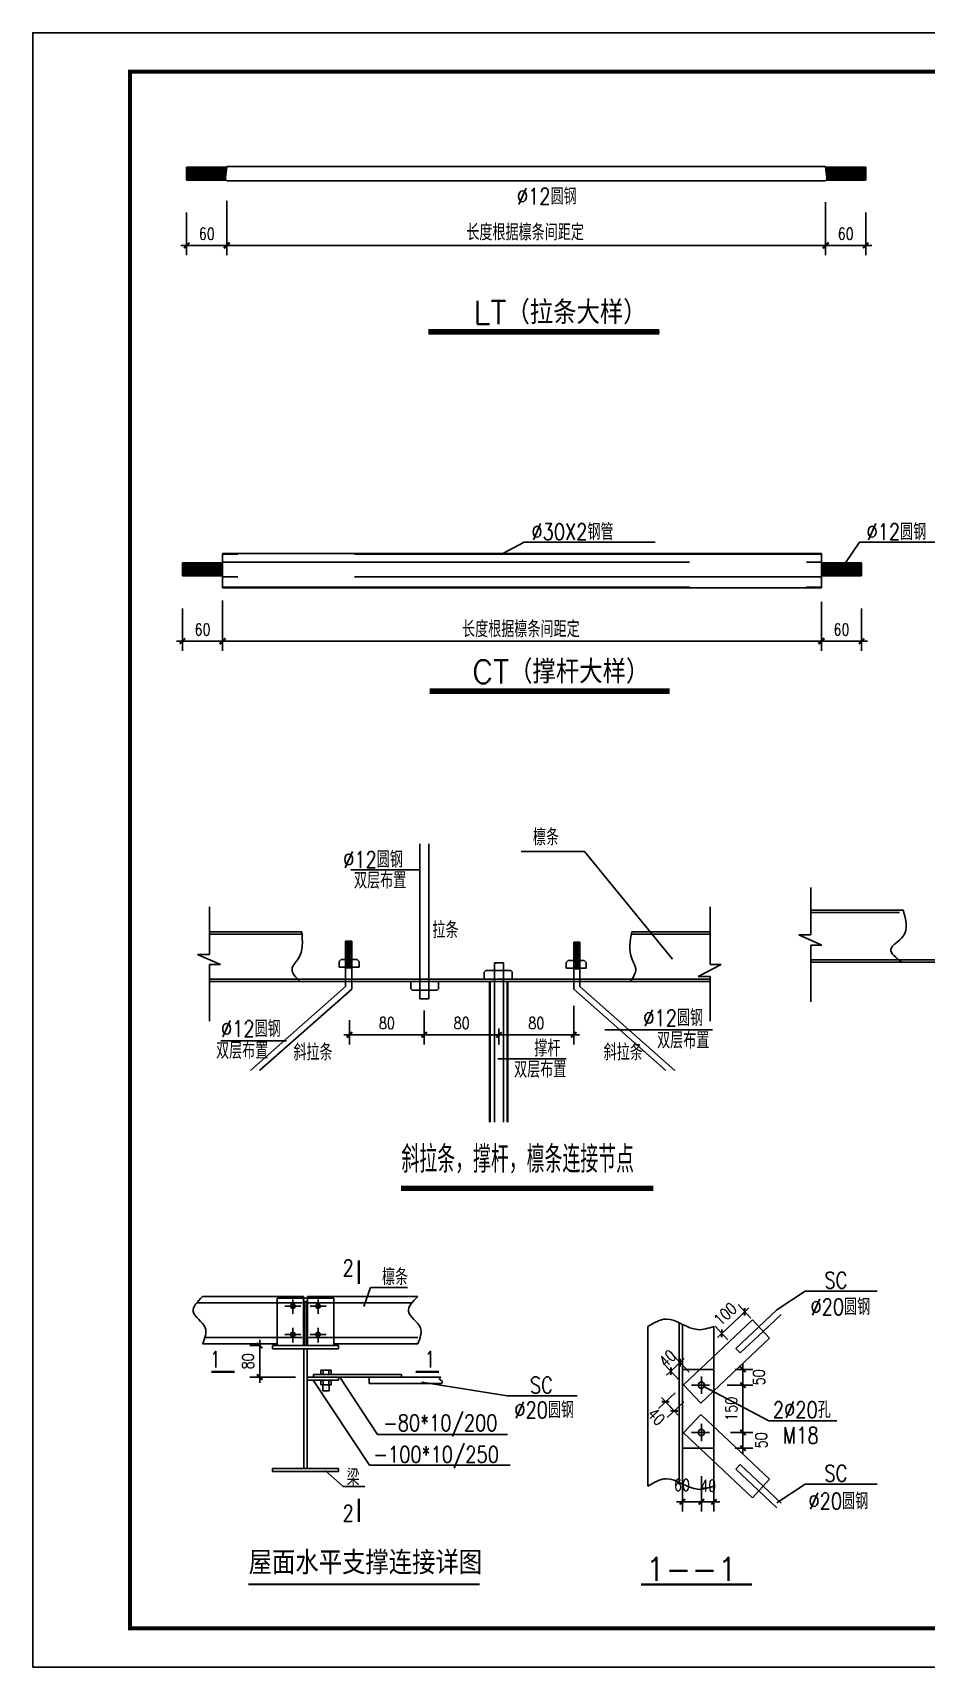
# Model space of a CAD drawing. Extents: x 31695611 to 39053694, y -59225 to 904195.
# Drawn here: x 38979394 to 39002359, y 774443 to 816443 of the extents above; entities that cross this region are included whole.
import ezdxf

# ---------------------------------------------------------------- set-up
doc = ezdxf.new("R2010")
doc.units = 0
doc.header["$LTSCALE"] = 1000
doc.header["$MEASUREMENT"] = 0
doc.linetypes.add('ACAD_ISO02W100', pattern=[15, 12, -3])
doc.linetypes.add('CENTER', pattern=[2, 1.25, -0.25, 0.25, -0.25])
doc.layers.get('0').update_dxf_attribs({"linetype": 'CONTINUOUS'})
doc.layers.get('DEFPOINTS').update_dxf_attribs({"linetype": 'CONTINUOUS'})
for name, color, linetype in [('DIANH', 6, 'CENTER'), ('GREEN', 3, 'CONTINUOUS'), ('PUB_DIM', 3, 'CONTINUOUS'), ('PUB_TITLE', 4, 'CONTINUOUS'), ('RED', 1, 'CONTINUOUS'), ('TEXT', 7, 'CONTINUOUS'), ('XUX', 3, 'ACAD_ISO02W100'), ('YELLOW', 2, 'CONTINUOUS'), ('标注', 4, 'CONTINUOUS'), ('门窗', 4, 'CONTINUOUS')]:
    doc.layers.add(name, color=color, linetype=linetype)
doc.styles.add('DIM_FONT', font='SIMPLEX.shx', dxfattribs={"width": 0.8})
doc.styles.add('TSSD_NORM', font='txt.shx', dxfattribs={"width": 0.7, "bigfont": 'tssdchn.shx'})
doc.styles.add('中西', font='romans.shx', dxfattribs={"width": 0.8, "height": 350, "bigfont": 'hztxt.shx'})
doc.dimstyles.new('DIMN', dxfattribs={"dimtxt": 300, "dimasz": 1, "dimexe": 250, "dimexo": 300, "dimgap": 150, "dimtad": 1, "dimdec": 0, "dimzin": 0, "dimtxsty": 'DIM_FONT', "dimblk": '_DIMX', "dimcen": 0.09, "dimclrt": 7, "dimazin": 3, "dimtfac": 1, "dimtdec": 0, "dimtix": 1, "dimtmove": 0, "dimatfit": 3, "dimtolj": 1, "dimtzin": 0})

# ---------------------------------------------------------------- blocks, each defined once
blk = doc.blocks.new('_DIMX')
blk.add_line((-150, 0), (150, 0))
at = {"const_width": 50}
blk.add_lwpolyline([(-70, -70), (70, 70)], dxfattribs=at)
blk = doc.blocks.new('*D43')
at = {"layer": 'DEFPOINTS', "color": 0}
for p in [(38985554, 782711), (38985228, 781901), (38986445, 781901)]:
    blk.add_point(p, dxfattribs=at)
at = {"layer": 'PUB_DIM', "color": 0}
for p, q in [((38985254, 782711), (38984978, 782711)), ((38985228, 782710), (38985228, 781902)), ((38986145, 781901), (38984978, 781901))]:
    blk.add_line(p, q, dxfattribs=at)
for p, rotation in [((38985228, 782711), 90), ((38985228, 781901), 270)]:
    blk.add_blockref('_DIMX', p, dxfattribs=dict(at, rotation=rotation))
at = {"layer": 'PUB_DIM', "color": 7, "insert": (38984928, 782306), "char_height": 300, "attachment_point": 5, "rotation": 90, "style": 'DIM_FONT'}
blk.add_mtext('\\A1;80', dxfattribs=at)
blk = doc.blocks.new('*D103')
at = {"layer": 'DEFPOINTS', "color": 0}
for p in [(38995795, 782049), (38996467, 781808), (38996231, 781586)]:
    blk.add_point(p, dxfattribs=at)
at = {"layer": 'PUB_DIM', "color": 0}
for p, q in [((38996026, 781804), (38995624, 782231)), ((38995794, 782048), (38995794, 782048)), ((38996031, 782271), (38995795, 782049)), ((38996261, 782026), (38995860, 782453)), ((38996032, 782272), (38996033, 782272))]:
    blk.add_line(p, q, dxfattribs=at)
for p, rotation in [((38995795, 782049), 43.27105636871596), ((38996031, 782271), 223.271056368716)]:
    blk.add_blockref('_DIMX', p, dxfattribs=dict(at, rotation=rotation))
at = {"layer": 'PUB_DIM', "color": 7, "insert": (38995707, 782379), "char_height": 300, "attachment_point": 5, "rotation": 43.2711, "style": 'DIM_FONT'}
blk.add_mtext('\\A1;40', dxfattribs=at)
blk = doc.blocks.new('*D105')
at = {"layer": 'DEFPOINTS', "color": 0}
for p in [(38997031, 781692), (38997031, 780479), (38997648, 780479)]:
    blk.add_point(p, dxfattribs=at)
at = {"layer": 'PUB_DIM', "color": 0}
for p, q in [((38997331, 781692), (38997898, 781692)), ((38997648, 781691), (38997648, 780480)), ((38997331, 780479), (38997898, 780479))]:
    blk.add_line(p, q, dxfattribs=at)
for p, rotation in [((38997648, 781692), 90), ((38997648, 780479), 270)]:
    blk.add_blockref('_DIMX', p, dxfattribs=dict(at, rotation=rotation))
at = {"layer": 'PUB_DIM', "color": 7, "insert": (38997348, 781086), "char_height": 300, "attachment_point": 5, "rotation": 90, "style": 'DIM_FONT'}
blk.add_mtext('\\A1;150', dxfattribs=at)
blk = doc.blocks.new('*D106')
at = {"layer": 'DEFPOINTS', "color": 0}
for p in [(38996578, 779654), (38996902, 779472), (38996578, 778696)]:
    blk.add_point(p, dxfattribs=at)
at = {"layer": 'PUB_DIM', "color": 0}
for p, q in [((38996578, 779354), (38996578, 778446)), ((38996902, 779172), (38996902, 778446)), ((38996901, 778696), (38996579, 778696))]:
    blk.add_line(p, q, dxfattribs=at)
at = {"layer": 'PUB_DIM', "color": 0, "rotation": 180}
blk.add_blockref('_DIMX', (38996578, 778696), dxfattribs=at)
at = {"layer": 'PUB_DIM', "color": 0}
blk.add_blockref('_DIMX', (38996902, 778696), dxfattribs=at)
at = {"layer": 'PUB_DIM', "color": 7, "insert": (38996753, 779108), "char_height": 300, "attachment_point": 5, "style": 'DIM_FONT'}
blk.add_mtext('\\A1;40', dxfattribs=at)
blk = doc.blocks.new('*D107')
at = {"layer": 'DEFPOINTS', "color": 0}
for p in [(38996092, 779619), (38996578, 779436), (38996092, 778696)]:
    blk.add_point(p, dxfattribs=at)
at = {"layer": 'PUB_DIM', "color": 0}
for p, q in [((38996092, 779319), (38996092, 778446)), ((38996578, 779136), (38996578, 778446)), ((38996577, 778696), (38996093, 778696))]:
    blk.add_line(p, q, dxfattribs=at)
at = {"layer": 'PUB_DIM', "color": 0, "rotation": 180}
blk.add_blockref('_DIMX', (38996092, 778696), dxfattribs=at)
at = {"layer": 'PUB_DIM', "color": 0}
blk.add_blockref('_DIMX', (38996578, 778696), dxfattribs=at)
at = {"layer": 'PUB_DIM', "color": 7, "insert": (38996080, 779128), "char_height": 300, "attachment_point": 5, "style": 'DIM_FONT'}
blk.add_mtext('\\A1;60', dxfattribs=at)
blk = doc.blocks.new('*D108')
at = {"layer": 'DEFPOINTS', "color": 0}
for p in [(38997692, 783579), (38998056, 783193), (38997466, 782637)]:
    blk.add_point(p, dxfattribs=at)
at = {"layer": 'PUB_DIM', "color": 0}
for p, q in [((38997850, 783411), (38997521, 783761)), ((38997103, 783024), (38997692, 783579)), ((38997693, 783580), (38997694, 783580)), ((38997261, 782856), (38996931, 783206)), ((38997102, 783023), (38997101, 783022))]:
    blk.add_line(p, q, dxfattribs=at)
for p, rotation in [((38997692, 783579), 223.2710563685233), ((38997103, 783024), 43.27105636852331)]:
    blk.add_blockref('_DIMX', p, dxfattribs=dict(at, rotation=rotation))
at = {"layer": 'PUB_DIM', "color": 7, "insert": (38997192, 783520), "char_height": 300, "attachment_point": 5, "rotation": 43.2711, "style": 'DIM_FONT'}
blk.add_mtext('\\A1;100', dxfattribs=at)
blk = doc.blocks.new('*D49')
at = {"layer": 'DEFPOINTS', "color": 0}
for p in [(38999771, 812088), (39000805, 812120), (38999771, 810977)]:
    blk.add_point(p, dxfattribs=at)
at = {"layer": 'PUB_DIM', "color": 0}
for p, q in [((38999771, 811788), (38999771, 810727)), ((39000805, 811820), (39000805, 810727)), ((39000804, 810977), (38999772, 810977))]:
    blk.add_line(p, q, dxfattribs=at)
at = {"layer": 'PUB_DIM', "color": 0, "rotation": 180}
blk.add_blockref('_DIMX', (38999771, 810977), dxfattribs=at)
at = {"layer": 'PUB_DIM', "color": 0}
blk.add_blockref('_DIMX', (39000805, 810977), dxfattribs=at)
at = {"layer": 'PUB_DIM', "color": 7, "insert": (39000288, 811277), "char_height": 300, "attachment_point": 5, "style": 'DIM_FONT'}
blk.add_mtext('\\A1;60', dxfattribs=at)
blk = doc.blocks.new('_ARCHTICK')
at = {"color": 0, "linetype": 'BYBLOCK', "const_width": 0.4}
blk.add_lwpolyline([(-0.5, -0.5), (0.5, 0.5)], dxfattribs=at)
blk = doc.blocks.new('*D50')
at = {"layer": 'DEFPOINTS', "color": 0}
for p in [(38999662, 801919), (39000697, 801951), (38999662, 800808)]:
    blk.add_point(p, dxfattribs=at)
at = {"layer": 'PUB_DIM', "color": 0}
for p, q in [((38999662, 801619), (38999662, 800558)), ((39000697, 801651), (39000697, 800558)), ((39000696, 800808), (38999663, 800808))]:
    blk.add_line(p, q, dxfattribs=at)
at = {"layer": 'PUB_DIM', "color": 0, "rotation": 180}
blk.add_blockref('_DIMX', (38999662, 800808), dxfattribs=at)
at = {"layer": 'PUB_DIM', "color": 0}
blk.add_blockref('_DIMX', (39000697, 800808), dxfattribs=at)
at = {"layer": 'PUB_DIM', "color": 7, "insert": (39000180, 801108), "char_height": 300, "attachment_point": 5, "style": 'DIM_FONT'}
blk.add_mtext('\\A1;60', dxfattribs=at)

msp = doc.modelspace()

# ---------------------------------------------------------------- linework, layer by layer
at = {"layer": 'DIANH'}
for p, q in [((38985875.7, 783723.4), (38986284.9, 783723.4)), ((38986080.6, 783521.9), (38986080.6, 783891.9)), ((38986523.7, 783723.4), (38986932.9, 783723.4)), ((38986728.6, 783521.9), (38986728.6, 783891.9)), ((38985875.7, 782994.4), (38986284.9, 782994.4)), ((38986080.6, 782792.9), (38986080.6, 783162.9)), ((38986523.7, 782994.4), (38986932.9, 782994.4)), ((38986728.6, 782792.9), (38986728.6, 783162.9))]:
    msp.add_line(p, q, dxfattribs=at)
at = {"layer": 'GREEN'}
for p, q in [((38989341.8, 795605.3), (38989341.8, 791619)), ((38989572.2, 795605.3), (38989572.2, 791619)), ((38991946.5, 795405.9), (38993576.6, 795405.9)), ((38993576.6, 795405.9), (38995833, 792640.2)), ((38989322.6, 794930.6), (38987566.4, 794930.6)), ((38999391.9, 794481), (38999391.9, 793260.4)), ((38983935.4, 793980.6), (38983935.4, 792760)), ((38996803.4, 793980.6), (38996803.4, 792501.3)), ((38999391.9, 793893.4), (39001764.2, 793893.4)), ((38999391.9, 793835.8), (39001672.9, 793835.8)), ((38983935.4, 793342.2), (38986307.7, 793342.2)), ((38983935.4, 793284.6), (38986313, 793284.6)), ((38987437.4, 793103.7), (38987595.2, 793049.2)), ((38987595.2, 793103.7), (38987437.4, 793103.7)), ((38987437.4, 793103.7), (38987595.2, 793103.7)), ((38987437.4, 793103.7), (38987437.4, 791932.4)), ((38987595.2, 793049.2), (38987437.4, 793049.2)), ((38987437.4, 793049.2), (38987595.2, 792986)), ((38987437.4, 792986), (38987595.2, 792925.8)), ((38987595.2, 792986), (38987437.4, 792986)), ((38987595.2, 791868.2), (38987595.2, 793103.7)), ((38993297, 793078.6), (38993454.8, 793078.6)), ((38993454.8, 793078.6), (38993297, 793024)), ((38993454.8, 793078.6), (38993297, 793078.6)), ((38993297, 791868.2), (38993297, 793078.6)), ((38993297, 793024), (38993454.8, 793024)), ((38993454.8, 793024), (38993297, 792960.9)), ((38993297, 792960.9), (38993454.8, 792960.9)), ((38993454.8, 792960.9), (38993297, 792900.6)), ((38993454.8, 793078.6), (38993454.8, 791932.4)), ((38994778.7, 793284.6), (38996803.4, 793284.6)), ((38994789.5, 793342.2), (38996803.4, 793342.2)), ((38999391.9, 793260.4), (38999083.5, 793260.4)), ((38999083.5, 793260.4), (38999673.7, 793001.8)), ((38999391.9, 793001.8), (38999391.9, 791543.2)), ((38999673.7, 793001.8), (38999391.9, 793001.8)), ((38983627, 792760), (38984217.1, 792501.3)), ((38983935.4, 792760), (38983627, 792760)), ((38987273.5, 792580.5), (38987322.6, 792629.5)), ((38987273.5, 792432.4), (38987273.5, 792580.5)), ((38987322.6, 792629.5), (38987737, 792629.5)), ((38987595.2, 792925.8), (38987437.4, 792925.8)), ((38987437.4, 792925.8), (38987595.2, 792865.5)), ((38987437.4, 792865.5), (38987595.2, 792805.2)), ((38987595.2, 792865.5), (38987437.4, 792865.5)), ((38987437.4, 792805.2), (38987595.2, 792756.4)), ((38987595.2, 792805.2), (38987437.4, 792805.2)), ((38987437.4, 792756.4), (38987595.2, 792696.1)), ((38987595.2, 792756.4), (38987437.4, 792756.4)), ((38987595.2, 792696.1), (38987437.4, 792696.1)), ((38987437.4, 792696.1), (38987595.2, 792635.8)), ((38987595.2, 792635.8), (38987437.4, 792635.8)), ((38987437.4, 792635.8), (38987595.2, 792587)), ((38987437.4, 792587), (38987595.2, 792526.8)), ((38987595.2, 792587), (38987437.4, 792587)), ((38987786, 792580.5), (38987737, 792629.5)), ((38987786, 792580.5), (38987786, 792432.4)), ((38991261.8, 792541.3), (38991492.2, 792541.3)), ((38991261.8, 792541.3), (38991261.8, 792063.1)), ((38991492.2, 792541.3), (38991492.2, 792063.1)), ((38993106.2, 792555.3), (38993155.2, 792604.3)), ((38993106.2, 792555.3), (38993106.2, 792407.3)), ((38993569.6, 792604.3), (38993155.2, 792604.3)), ((38993454.8, 792900.6), (38993297, 792840.3)), ((38993297, 792900.6), (38993454.8, 792900.6)), ((38993297, 792840.3), (38993454.8, 792840.3)), ((38993454.8, 792840.3), (38993297, 792780.1)), ((38993454.8, 792780.1), (38993297, 792731.3)), ((38993297, 792780.1), (38993454.8, 792780.1)), ((38993297, 792731.3), (38993454.8, 792731.3)), ((38993454.8, 792731.3), (38993297, 792671)), ((38993454.8, 792671), (38993297, 792610.7)), ((38993297, 792671), (38993454.8, 792671)), ((38993454.8, 792610.7), (38993297, 792561.9)), ((38993297, 792610.7), (38993454.8, 792610.7)), ((38993297, 792561.9), (38993454.8, 792561.9)), ((38993454.8, 792561.9), (38993297, 792501.6)), ((38993618.6, 792555.3), (38993569.6, 792604.3)), ((38993618.6, 792407.3), (38993618.6, 792555.3)), ((38999391.9, 792621.1), (39012260, 792621.1)), ((38999391.9, 792563.5), (39012260, 792563.5)), ((38983935.4, 792501.3), (38983935.4, 791042.8)), ((38984217.1, 792501.3), (38983935.4, 792501.3)), ((38983935.4, 792120.7), (38996803.4, 792120.7)), ((38987273.5, 792432.4), (38987786, 792434.7)), ((38987437.4, 792526.8), (38987595.2, 792466.5)), ((38987595.2, 792526.8), (38987437.4, 792526.8)), ((38987437.4, 792466.5), (38987595.2, 792417.7)), ((38987595.2, 792466.5), (38987437.4, 792466.5)), ((38987595.2, 792417.7), (38987437.4, 792417.7)), ((38990999.8, 792305.4), (38991038.5, 792344.2)), ((38990999.8, 792120.7), (38990999.8, 792305.4)), ((38991038.5, 792344.2), (38991680.3, 792344.2)), ((38991714.7, 792309.7), (38991680.3, 792344.2)), ((38991714.7, 792309.7), (38991714.7, 792120.7)), ((38993618.6, 792407.3), (38993106.2, 792409.6)), ((38993297, 792501.6), (38993454.8, 792501.6)), ((38993454.8, 792501.6), (38993297, 792441.3)), ((38993297, 792441.3), (38993454.8, 792441.3)), ((38993454.8, 792441.3), (38993297, 792392.5)), ((38993297, 792392.5), (38993454.8, 792392.5)), ((38996495, 792196.3), (38997085.2, 792501.3)), ((38996803.4, 792196.3), (38996495, 792196.3)), ((38997085.2, 792501.3), (38996803.4, 792501.3)), ((38996803.4, 792196.3), (38996803.4, 791042.8)), ((38983935.4, 792063.1), (38996803.4, 792063.1)), ((38987437.4, 791932.4), (38984995.5, 789774.7)), ((38987595.2, 791868.2), (38985225.9, 789774.7)), ((38989108.7, 792063.1), (38989108.7, 791878.3)), ((38989108.7, 791878.3), (38989147.5, 791839.6)), ((38989147.5, 791839.6), (38989789.2, 791839.6)), ((38989823.7, 791874), (38989789.2, 791839.6)), ((38989823.7, 791874), (38989823.7, 792063.1)), ((38993297, 791868.2), (38995666.2, 789774.7)), ((38993454.8, 791932.4), (38995896.6, 789774.7)), ((38989341.8, 791619), (38989572.2, 791619)), ((38984233.8, 790542.5), (38985920.1, 790542.5)), ((38994099.9, 790823.4), (38996862.6, 790823.4)), ((38991351, 790078.5), (38993107.2, 790078.5)), ((38987906.8, 783714.8), (38988078.6, 784203.9)), ((38988078.6, 784203.9), (38989024.1, 784203.9)), ((38998518.3, 783627.7), (38999249.8, 784111)), ((38999249.8, 784111), (39001092.8, 784111)), ((38986602.3, 781819.9), (38988047, 779640.1)), ((38987288.1, 781900.9), (38988253.6, 780421.4)), ((38989395.2, 781766.8), (38991586.3, 781416.1)), ((38996623.1, 781664.5), (38998311.8, 780777.3)), ((38991586.3, 781416.1), (38993387.8, 781416.1)), ((38988253.6, 780421.4), (38991595, 780421.4)), ((38998311.8, 780777.3), (39000063, 780777.3)), ((38988047, 779640.1), (38991666.7, 779640.1)), ((38986914.8, 779498.2), (38987375.5, 779092.9)), ((38998518.3, 778665.4), (38999249.8, 779148.6)), ((38999249.8, 779148.6), (39001092.8, 779148.6)), ((38987375.5, 779092.9), (38987926.2, 779092.9))]:
    msp.add_line(p, q, dxfattribs=at)
at = {"layer": 'GREEN', "linetype": 'ACAD_ISO02W100'}
for p, q in [((38991261.8, 792063.1), (38991261.8, 788447.2)), ((38991492.2, 792063.1), (38991492.2, 788447.2))]:
    msp.add_line(p, q, dxfattribs=at)
at = {"layer": 'GREEN'}
for points in [[(38983758.1, 783966.4), (38983519.7, 783583), (38983828.8, 783168.2), (38983758.1, 782751.4)], [(38989288.4, 783966.4), (38989049.9, 783583), (38989359.1, 783168.2), (38989288.4, 782751.4)], [(38995201.1, 783203.5), (38995676.4, 783388.8), (38996486.8, 783118.9), (38996902.1, 783203.5)], [(38995201.1, 779101.2), (38995676.4, 779286.5), (38996486.8, 779016.7), (38996902.1, 779101.2)]]:
    msp.add_spline(points, degree=3, dxfattribs=at)
at = {"layer": 'PUB_DIM'}
for p, q in [((38984276.6, 801854.7), (38984276.6, 800807.7)), ((38999662.5, 801823.1), (38999662.5, 800807.7))]:
    msp.add_line(p, q, dxfattribs=at)
at = {"layer": 'PUB_TITLE'}
msp.add_lwpolyline([(38979394.5, 774443.1), (39053694.5, 774443.1), (39053694.5, 816443.1), (38979394.5, 816443.1)], close=True, dxfattribs=at)
at = {"layer": 'PUB_TITLE', "const_width": 100}
msp.add_lwpolyline([(38981894.5, 775443.1), (39052694.5, 775443.1), (39052694.5, 815443.1), (38981894.5, 815443.1)], close=True, dxfattribs=at)
at = {"layer": 'RED'}
for p, q in [((38983351.1, 812989.3), (38984385.2, 812989.3)), ((38983351.1, 812989.3), (38984385.2, 812989.3)), ((38983351.1, 812653.7), (38983351.1, 812989.3)), ((38983351.1, 812989.3), (38983351.1, 812653.7)), ((38983351.1, 812653.7), (38983351.1, 812989.3)), ((38983394.8, 812989.3), (38983353.5, 812653.7)), ((38983436.1, 812989.3), (38983394.8, 812653.7)), ((38983394.8, 812653.7), (38983394.8, 812989.3)), ((38983436.1, 812653.7), (38983436.1, 812989.3)), ((38983477.3, 812989.3), (38983436.1, 812653.7)), ((38983518.6, 812989.3), (38983477.3, 812653.7)), ((38983477.3, 812653.7), (38983477.3, 812989.3)), ((38983518.6, 812653.7), (38983518.6, 812989.3)), ((38983559.9, 812989.3), (38983518.6, 812653.7)), ((38983601.1, 812989.3), (38983559.9, 812653.7)), ((38983559.9, 812653.7), (38983559.9, 812989.3)), ((38983601.1, 812653.7), (38983601.1, 812989.3)), ((38983642.4, 812989.3), (38983601.1, 812653.7)), ((38983683.7, 812989.3), (38983642.4, 812653.7)), ((38983642.4, 812653.7), (38983642.4, 812989.3)), ((38983724.9, 812989.3), (38983683.7, 812653.7)), ((38983683.7, 812653.7), (38983683.7, 812989.3)), ((38983724.9, 812989.3), (38983683.7, 812653.7)), ((38983724.9, 812653.7), (38983724.9, 812989.3)), ((38983766.2, 812989.3), (38983724.9, 812653.7)), ((38983724.9, 812653.7), (38983724.9, 812989.3)), ((38983807.5, 812989.3), (38983766.2, 812653.7)), ((38983766.2, 812653.7), (38983766.2, 812989.3)), ((38983807.5, 812653.7), (38983807.5, 812989.3)), ((38983848.7, 812989.3), (38983807.5, 812653.7)), ((38983890, 812989.3), (38983848.7, 812653.7)), ((38983848.7, 812653.7), (38983848.7, 812989.3)), ((38983890, 812653.7), (38983890, 812989.3)), ((38983931.3, 812989.3), (38983890, 812653.7)), ((38983972.5, 812989.3), (38983931.3, 812653.7)), ((38983931.3, 812653.7), (38983931.3, 812989.3)), ((38983972.5, 812653.7), (38983972.5, 812989.3)), ((38984013.8, 812989.3), (38983972.5, 812653.7)), ((38984055.1, 812989.3), (38984013.8, 812653.7)), ((38984013.8, 812653.7), (38984013.8, 812989.3)), ((38984055.1, 812653.7), (38984055.1, 812989.3)), ((38984096.3, 812989.3), (38984055.1, 812653.7)), ((38984137.6, 812989.3), (38984096.3, 812653.7)), ((38984096.3, 812653.7), (38984096.3, 812989.3)), ((38984137.6, 812653.7), (38984137.6, 812989.3)), ((38984178.9, 812989.3), (38984137.6, 812653.7)), ((38984220.1, 812989.3), (38984178.9, 812653.7)), ((38984178.9, 812653.7), (38984178.9, 812989.3)), ((38984220.1, 812653.7), (38984220.1, 812989.3)), ((38984261.4, 812989.3), (38984220.1, 812653.7)), ((38984302.7, 812989.3), (38984261.4, 812653.7)), ((38984261.4, 812653.7), (38984261.4, 812989.3)), ((38984343.9, 812989.3), (38984302.7, 812653.7)), ((38984302.7, 812653.7), (38984302.7, 812989.3)), ((38984385.2, 812989.3), (38984343.9, 812653.7)), ((38984343.9, 812653.7), (38984343.9, 812989.3)), ((38984385.2, 813008.5), (38999771.1, 813008.5)), ((38984385.2, 812989.3), (38984385.2, 813008.5)), ((38984385.2, 812989.3), (38984385.2, 813008.5)), ((38999771.1, 812989.3), (38999771.1, 813008.5)), ((38999771.1, 812989.3), (38999812.3, 812653.7)), ((39000805.1, 812989.3), (38999771.1, 812989.3)), ((38999812.3, 812653.7), (38999812.3, 812989.3)), ((38999812.3, 812989.3), (38999853.6, 812653.7)), ((38999853.6, 812989.3), (38999894.9, 812653.7)), ((38999853.6, 812653.7), (38999853.6, 812989.3)), ((38999894.9, 812653.7), (38999894.9, 812989.3)), ((38999894.9, 812989.3), (38999936.1, 812653.7)), ((38999936.1, 812653.7), (38999936.1, 812989.3)), ((38999936.1, 812989.3), (38999977.4, 812653.7)), ((38999977.4, 812653.7), (38999977.4, 812989.3)), ((38999977.4, 812989.3), (39000018.7, 812653.7)), ((39000018.7, 812989.3), (39000059.9, 812653.7)), ((39000018.7, 812653.7), (39000018.7, 812989.3)), ((39000059.9, 812653.7), (39000059.9, 812989.3)), ((39000059.9, 812989.3), (39000101.2, 812653.7)), ((39000101.2, 812653.7), (39000101.2, 812989.3)), ((39000101.2, 812989.3), (39000142.5, 812653.7)), ((39000142.5, 812653.7), (39000142.5, 812989.3)), ((39000142.5, 812989.3), (39000183.7, 812653.7)), ((39000183.7, 812653.7), (39000183.7, 812989.3)), ((39000183.7, 812989.3), (39000225, 812653.7)), ((39000225, 812653.7), (39000225, 812989.3)), ((39000225, 812989.3), (39000266.3, 812653.7)), ((39000266.3, 812989.3), (39000307.5, 812653.7)), ((39000266.3, 812653.7), (39000266.3, 812989.3)), ((39000307.5, 812989.3), (39000348.8, 812653.7)), ((39000307.5, 812653.7), (39000307.5, 812989.3)), ((39000348.8, 812653.7), (39000348.8, 812989.3)), ((39000348.8, 812989.3), (39000390.1, 812653.7)), ((39000390.1, 812989.3), (39000431.3, 812653.7)), ((39000390.1, 812653.7), (39000390.1, 812989.3)), ((39000431.3, 812653.7), (39000431.3, 812989.3)), ((39000431.3, 812989.3), (39000472.6, 812653.7)), ((39000431.3, 812653.7), (39000431.3, 812989.3)), ((39000431.3, 812989.3), (39000472.6, 812653.7)), ((39000472.6, 812653.7), (39000472.6, 812989.3)), ((39000472.6, 812989.3), (39000513.9, 812653.7)), ((39000513.9, 812653.7), (39000513.9, 812989.3)), ((39000513.9, 812989.3), (39000555.1, 812653.7)), ((39000555.1, 812653.7), (39000555.1, 812989.3)), ((39000555.1, 812989.3), (39000596.4, 812653.7)), ((39000596.4, 812653.7), (39000596.4, 812989.3)), ((39000596.4, 812989.3), (39000637.7, 812653.7)), ((39000637.7, 812653.7), (39000637.7, 812989.3)), ((39000637.7, 812989.3), (39000678.9, 812653.7)), ((39000678.9, 812989.3), (39000720.2, 812653.7)), ((39000678.9, 812653.7), (39000678.9, 812989.3)), ((39000720.2, 812653.7), (39000720.2, 812989.3)), ((39000720.2, 812989.3), (39000761.5, 812653.7)), ((39000761.5, 812653.7), (39000761.5, 812989.3)), ((39000761.5, 812989.3), (39000802.7, 812653.7)), ((39000805.1, 812653.7), (39000805.1, 812989.3)), ((39000805.1, 812989.3), (39000805.1, 812653.7)), ((38983351.1, 812653.7), (38984385.2, 812653.7)), ((38983351.1, 812653.7), (38984385.2, 812653.7)), ((38984385.2, 812653.7), (38984385.2, 812634.5)), ((38984385.2, 812653.7), (38984385.2, 812634.5)), ((38999771.1, 812634.5), (38984385.2, 812634.5)), ((38999771.1, 812653.7), (38999771.1, 812634.5)), ((39000805.1, 812653.7), (38999771.1, 812653.7)), ((38989565.1, 808757.4), (38995500.2, 808757.4)), ((38999662.5, 803061.7), (38984276.6, 803061.7)), ((38984276.6, 803061.7), (38984276.6, 802180.9)), ((38999662.5, 802180.9), (38999662.5, 803061.7)), ((38983242.6, 802820.4), (38984276.6, 802820.4)), ((38983242.6, 802820.4), (38984276.6, 802820.4)), ((38983242.6, 802484.8), (38983242.6, 802820.4)), ((38983242.6, 802820.4), (38983242.6, 802484.8)), ((38983242.6, 802484.8), (38983242.6, 802820.4)), ((38983286.2, 802820.4), (38983244.9, 802484.8)), ((38983327.5, 802820.4), (38983286.2, 802484.8)), ((38983286.2, 802484.8), (38983286.2, 802820.4)), ((38983327.5, 802484.8), (38983327.5, 802820.4)), ((38983368.7, 802820.4), (38983327.5, 802484.8)), ((38983410, 802820.4), (38983368.7, 802484.8)), ((38983368.7, 802484.8), (38983368.7, 802820.4)), ((38983410, 802484.8), (38983410, 802820.4)), ((38983451.3, 802820.4), (38983410, 802484.8)), ((38983451.3, 802484.8), (38983451.3, 802820.4)), ((38983492.5, 802820.4), (38983451.3, 802484.8)), ((38983492.5, 802484.8), (38983492.5, 802820.4)), ((38983533.8, 802820.4), (38983492.5, 802484.8)), ((38983575.1, 802820.4), (38983533.8, 802484.8)), ((38983533.8, 802484.8), (38983533.8, 802820.4)), ((38983616.3, 802820.4), (38983575.1, 802484.8)), ((38983575.1, 802484.8), (38983575.1, 802820.4)), ((38983616.3, 802820.4), (38983575.1, 802484.8)), ((38983616.3, 802484.8), (38983616.3, 802820.4)), ((38983657.6, 802820.4), (38983616.3, 802484.8)), ((38983616.3, 802484.8), (38983616.3, 802820.4)), ((38983698.9, 802820.4), (38983657.6, 802484.8)), ((38983657.6, 802484.8), (38983657.6, 802820.4)), ((38983698.9, 802484.8), (38983698.9, 802820.4)), ((38983740.1, 802820.4), (38983698.9, 802484.8)), ((38983781.4, 802820.4), (38983740.1, 802484.8)), ((38983740.1, 802484.8), (38983740.1, 802820.4)), ((38983781.4, 802484.8), (38983781.4, 802820.4)), ((38983822.7, 802820.4), (38983781.4, 802484.8)), ((38983863.9, 802820.4), (38983822.7, 802484.8)), ((38983822.7, 802484.8), (38983822.7, 802820.4)), ((38983863.9, 802484.8), (38983863.9, 802820.4)), ((38983905.2, 802820.4), (38983863.9, 802484.8)), ((38983946.5, 802820.4), (38983905.2, 802484.8)), ((38983905.2, 802484.8), (38983905.2, 802820.4)), ((38983946.5, 802484.8), (38983946.5, 802820.4)), ((38983987.7, 802820.4), (38983946.5, 802484.8)), ((38983987.7, 802484.8), (38983987.7, 802820.4)), ((38984029, 802820.4), (38983987.7, 802484.8)), ((38984070.3, 802820.4), (38984029, 802484.8)), ((38984029, 802484.8), (38984029, 802820.4)), ((38984111.5, 802820.4), (38984070.3, 802484.8)), ((38984070.3, 802484.8), (38984070.3, 802820.4)), ((38984111.5, 802484.8), (38984111.5, 802820.4)), ((38984152.8, 802820.4), (38984111.5, 802484.8)), ((38984194.1, 802820.4), (38984152.8, 802484.8)), ((38984152.8, 802484.8), (38984152.8, 802820.4)), ((38984235.3, 802820.4), (38984194.1, 802484.8)), ((38984194.1, 802484.8), (38984194.1, 802820.4)), ((38984276.6, 802820.4), (38984235.3, 802484.8)), ((38984235.3, 802484.8), (38984235.3, 802820.4)), ((38984276.6, 802820.4), (38984276.6, 802839.6)), ((38984276.6, 802820.4), (38984276.6, 802839.6)), ((38999662.5, 802820.4), (38999662.5, 802839.6)), ((38999662.5, 802820.4), (38999703.8, 802484.8)), ((39000696.5, 802820.4), (38999662.5, 802820.4)), ((38999703.8, 802820.4), (38999745, 802484.8)), ((38999703.8, 802484.8), (38999703.8, 802820.4)), ((38999745, 802820.4), (38999786.3, 802484.8)), ((38999745, 802484.8), (38999745, 802820.4)), ((38999786.3, 802484.8), (38999786.3, 802820.4)), ((38999786.3, 802820.4), (38999827.6, 802484.8)), ((38999827.6, 802484.8), (38999827.6, 802820.4)), ((38999827.6, 802820.4), (38999868.8, 802484.8)), ((38999868.8, 802484.8), (38999868.8, 802820.4)), ((38999868.8, 802820.4), (38999910.1, 802484.8)), ((38999910.1, 802484.8), (38999910.1, 802820.4)), ((38999910.1, 802820.4), (38999951.4, 802484.8)), ((38999951.4, 802484.8), (38999951.4, 802820.4)), ((38999951.4, 802820.4), (38999992.6, 802484.8)), ((38999992.6, 802484.8), (38999992.6, 802820.4)), ((38999992.6, 802820.4), (39000033.9, 802484.8)), ((39000033.9, 802820.4), (39000075.2, 802484.8)), ((39000033.9, 802484.8), (39000033.9, 802820.4)), ((39000075.2, 802484.8), (39000075.2, 802820.4)), ((39000075.2, 802820.4), (39000116.4, 802484.8)), ((39000116.4, 802484.8), (39000116.4, 802820.4)), ((39000116.4, 802820.4), (39000157.7, 802484.8)), ((39000157.7, 802484.8), (39000157.7, 802820.4)), ((39000157.7, 802820.4), (39000199, 802484.8)), ((39000199, 802484.8), (39000199, 802820.4)), ((39000199, 802820.4), (39000240.2, 802484.8)), ((39000240.2, 802820.4), (39000281.5, 802484.8)), ((39000240.2, 802484.8), (39000240.2, 802820.4)), ((39000281.5, 802484.8), (39000281.5, 802820.4)), ((39000281.5, 802820.4), (39000322.8, 802484.8)), ((39000322.8, 802484.8), (39000322.8, 802820.4)), ((39000322.8, 802820.4), (39000364, 802484.8)), ((39000322.8, 802484.8), (39000322.8, 802820.4)), ((39000322.8, 802820.4), (39000364, 802484.8)), ((39000364, 802820.4), (39000405.3, 802484.8)), ((39000364, 802484.8), (39000364, 802820.4)), ((39000405.3, 802484.8), (39000405.3, 802820.4)), ((39000405.3, 802820.4), (39000446.6, 802484.8)), ((39000446.6, 802484.8), (39000446.6, 802820.4)), ((39000446.6, 802820.4), (39000487.8, 802484.8)), ((39000487.8, 802484.8), (39000487.8, 802820.4)), ((39000487.8, 802820.4), (39000529.1, 802484.8)), ((39000529.1, 802820.4), (39000570.4, 802484.8)), ((39000529.1, 802484.8), (39000529.1, 802820.4)), ((39000570.4, 802484.8), (39000570.4, 802820.4)), ((39000570.4, 802820.4), (39000611.6, 802484.8)), ((39000611.6, 802484.8), (39000611.6, 802820.4)), ((39000611.6, 802820.4), (39000652.9, 802484.8)), ((39000652.9, 802820.4), (39000694.1, 802484.8)), ((39000652.9, 802484.8), (39000652.9, 802820.4)), ((39000696.5, 802820.4), (39000696.5, 802484.8)), ((39000696.5, 802484.8), (39000696.5, 802820.4)), ((38983242.6, 802484.8), (38984276.6, 802484.8)), ((38983242.6, 802484.8), (38984276.6, 802484.8)), ((38984276.6, 802484.8), (38984276.6, 802465.6)), ((38984276.6, 802484.8), (38984276.6, 802465.6)), ((39000696.5, 802484.8), (38999662.5, 802484.8)), ((38999662.5, 802484.8), (38999662.5, 802465.6)), ((38984276.6, 802180.9), (38999662.5, 802180.9)), ((38989596.7, 799523.9), (38995531.8, 799523.9)), ((38991131.1, 792063.1), (38991131.1, 788447.2)), ((38991603.4, 792063.1), (38991603.4, 788447.2)), ((38983758.1, 783966.4), (38986356, 783966.4)), ((38985675.6, 783925.9), (38987133.6, 783925.9)), ((38985675.6, 782710.9), (38985675.6, 783925.9)), ((38986356, 783925.9), (38986356, 783966.4)), ((38986380.3, 782710.9), (38986380.3, 783844.9)), ((38986380.3, 783844.9), (38986428.9, 783844.9)), ((38986428.9, 782710.9), (38986428.9, 783844.9)), ((38986453.2, 783966.4), (38986485.6, 783966.4)), ((38986453.2, 783925.9), (38986453.2, 783966.4)), ((38986485.6, 783966.4), (38989288.4, 783966.4)), ((38987133.6, 782710.9), (38987133.6, 783925.9)), ((38996120.1, 781703.9), (38997889.5, 783369.5)), ((38997889.5, 783369.5), (38998333.6, 782897.7)), ((38998056, 783192.6), (38998518.3, 783627.7)), ((38998167.1, 783074.6), (38998629.3, 783509.8)), ((38995201.1, 783203.5), (38995201.1, 779101.2)), ((38996011.1, 783294), (38996011.1, 779191.7)), ((38996092.1, 783255.2), (38996092.1, 779153)), ((38996564.3, 781232), (38998333.6, 782897.7)), ((38996902.1, 783203.5), (38996902.1, 782440)), ((38983758.1, 782751.4), (38985675.6, 782751.4)), ((38985554.1, 782710.9), (38987255.1, 782710.9)), ((38985554.1, 782710.9), (38985554.1, 782629.9)), ((38985554.1, 782629.9), (38987255.1, 782629.9)), ((38986364.1, 782629.9), (38986364.1, 779551.9)), ((38986445.1, 782629.9), (38986445.1, 779551.9)), ((38987133.6, 782751.4), (38989288.4, 782751.4)), ((38987255.1, 782710.9), (38987255.1, 782629.9)), ((38986801.5, 782080.5), (38987060.7, 782080.5)), ((38986801.5, 782080.5), (38986801.5, 781965.7)), ((38986859.8, 782080.5), (38986859.8, 781965.7)), ((38987002.4, 782080.5), (38987002.4, 781965.7)), ((38987060.7, 782080.5), (38987060.7, 781965.7)), ((38996092.1, 782097.1), (38996537.8, 782097.1)), ((38986445.1, 781900.9), (38989881.5, 781900.9)), ((38986445.1, 781819.9), (38987255.1, 781819.9)), ((38986607.1, 781965.7), (38986607.1, 781900.9)), ((38986607.1, 781965.7), (38988875.1, 781965.7)), ((38986801.5, 781705.2), (38986801.5, 781819.9)), ((38986801.5, 781705.2), (38987060.7, 781705.2)), ((38986850.1, 781705.2), (38986850.1, 781543.2)), ((38986859.8, 781705.2), (38986859.8, 781819.9)), ((38987002.4, 781705.2), (38987002.4, 781819.9)), ((38987012.1, 781705.2), (38987012.1, 781543.2)), ((38987060.7, 781705.2), (38987060.7, 781819.9)), ((38987255.1, 781819.9), (38987255.1, 781900.9)), ((38988040.9, 781738.9), (38988040.9, 781900.9)), ((38988040.9, 781738.9), (38989896.7, 781738.9)), ((38988875.1, 781965.7), (38988875.1, 781900.9)), ((38996120.1, 781703.9), (38996564.3, 781232)), ((38986850.1, 781543.2), (38987012.1, 781543.2)), ((38996902.8, 781550.7), (38996902.8, 780620.4)), ((38996120.1, 780467.3), (38996564.3, 780939.1)), ((38996564.3, 780939.1), (38998333.6, 779273.5)), ((38996120.1, 780467.3), (38997889.5, 778801.6)), ((38996092.1, 780074.1), (38996537.8, 780074.1)), ((38985554.1, 779551.9), (38987255.1, 779551.9)), ((38985554.1, 779551.9), (38985554.1, 779470.9)), ((38987255.1, 779551.9), (38987255.1, 779470.9)), ((38996902.1, 778967.7), (38996902.1, 779731.1)), ((38985554.1, 779470.9), (38987255.1, 779470.9)), ((38997889.5, 778801.6), (38998333.6, 779273.5)), ((38998056, 778978.6), (38998518.3, 778543.4)), ((38998167.1, 779096.5), (38998629.3, 778661.4))]:
    msp.add_line(p, q, dxfattribs=at)
at = {"layer": 'RED', "linetype": 'ACAD_ISO02W100'}
for p, q in [((38999662.5, 803042.5), (38984276.6, 803042.5)), ((38984276.6, 802839.6), (38999662.5, 802839.6)), ((38999662.5, 802465.6), (38984276.6, 802465.6)), ((38984276.6, 802200.1), (38999662.5, 802200.1)), ((38991150.3, 792063.1), (38991150.3, 788447.2)), ((38991584.2, 792063.1), (38991584.2, 788447.2))]:
    msp.add_line(p, q, dxfattribs=at)
at = {"layer": 'RED', "const_width": 144}
for points in [[(38989565.1, 808757.4), (38995500.2, 808757.4)], [(38989596.7, 799523.9), (38995759.7, 799523.9)], [(38988859.3, 786749.5), (38995347, 786749.5)]]:
    msp.add_lwpolyline(points, dxfattribs=at)
at = {"layer": 'RED'}
for centre, radius in [((38986080.3, 783723.4), 56.7), ((38986728.6, 783723.4), 56.7), ((38986080.6, 782994.4), 56.7), ((38986728.6, 782994.4), 56.7), ((38996578.1, 781691.4), 81), ((38996578.1, 780477.7), 81)]:
    msp.add_circle(centre, radius, dxfattribs=at)
for points in [[(39001764.2, 793893.4), (39001764.2, 793228.5), (39001448.7, 792888.9), (39001728.3, 792563.5)], [(38986307.7, 793342.2), (38986216.4, 792645.1), (38986059, 792388.5), (38986271.8, 792063.1)], [(38994789.5, 793342.2), (38994789.5, 792651.4), (38994891.9, 792388.5), (38994753.6, 792063.1)], [(38989881.5, 781900.9), (38989847.7, 781844.1), (38989921.9, 781788.6), (38989896.7, 781738.9)]]:
    msp.add_spline(points, degree=3, dxfattribs=at)
at = {"layer": 'XUX'}
for p, q in [((38983607.8, 783804.4), (38986323.6, 783804.4)), ((38986356, 782710.9), (38986356, 783925.9)), ((38986453.2, 782710.9), (38986453.2, 783925.9)), ((38986485.6, 783804.4), (38989138, 783804.4)), ((38983819.6, 782913.4), (38986323.6, 782913.4)), ((38986485.6, 782913.4), (38989288.4, 782913.4)), ((38997466.2, 782637.4), (38998056, 783192.6)), ((38997577.3, 782519.4), (38998167.1, 783074.6)), ((38997466.2, 782637.4), (38997577.3, 782519.4)), ((38996537.8, 782097.1), (38996902.4, 782097.1)), ((38996902.1, 782440), (38996902.8, 781550.7)), ((38996323.2, 781692.1), (38996786.6, 781692.1)), ((38996578.1, 781912.4), (38996578.1, 781467.7)), ((38996323.2, 780479.1), (38996786.6, 780479.1)), ((38996578.1, 780699.4), (38996578.1, 780254.7)), ((38996902.1, 779731.1), (38996902.8, 780620.4)), ((38996537.8, 780074.1), (38996902.4, 780074.1)), ((38997466.2, 779533.8), (38997577.3, 779651.7)), ((38997466.2, 779533.8), (38998056, 778978.6)), ((38997577.3, 779651.7), (38998167.1, 779096.5))]:
    msp.add_line(p, q, dxfattribs=at)
at = {"layer": 'YELLOW'}
for p, q in [((38991480.3, 803061.7), (38992027.4, 803354)), ((38992027.4, 803354), (38995387.8, 803354)), ((39000281.5, 802820.4), (39000638.4, 803354)), ((39000638.4, 803354), (39002880.8, 803354))]:
    msp.add_line(p, q, dxfattribs=at)
at = {"layer": '标注'}
for p, q in [((38984385.2, 812119.5), (38984385.2, 810976.5)), ((38999771.1, 812088), (38999771.1, 810976.5)), ((38984385.2, 810977.3), (38999771.1, 810977.3)), ((38984276.6, 800808.4), (38999662.5, 800808.4))]:
    msp.add_line(p, q, dxfattribs=at)
at = {"layer": '标注', "const_width": 60}
for points in [[(38987772, 784296), (38987772, 784896)], [(38983987, 782038.2), (38984587, 782038.2)], [(38989239.3, 782038.2), (38989839.3, 782038.2)], [(38987772, 778173.9), (38987772, 778773.9)], [(38995028.2, 776574.8), (38997880.5, 776574.8)]]:
    msp.add_lwpolyline(points, dxfattribs=at)
at = {"layer": '门窗', "const_width": 48}
msp.add_lwpolyline([(38984934.6, 776574.8), (38990885.4, 776574.8)], dxfattribs=at)

# ---------------------------------------------------------------- block references
at = {"layer": '标注', "xscale": 150.0000000074506, "yscale": 150.0000000074506, "zscale": 150.0000000074506, "rotation": 180}
for p in [(38984385.2, 810977.3), (38984276.6, 800808.4)]:
    msp.add_blockref('_ARCHTICK', p, dxfattribs=at)
at = {"layer": '标注', "xscale": 150.0000000074506, "yscale": 150.0000000074506, "zscale": 150.0000000074506}
for p in [(38999771.1, 810977.3), (38999662.5, 800808.4)]:
    msp.add_blockref('_ARCHTICK', p, dxfattribs=at)

# ---------------------------------------------------------------- texts
at = {"style": '中西'}
for s, p in [('LT（拉条大样）', (38990722.5, 808956.5)), ('CT（撑杆大样）', (38990689, 799723.1)), ('屋面水平支撑连接详图', (38984944.8, 776830.3)), ('1--1', (38995141.1, 776666.3))]:
    msp.add_text(s, height=600, dxfattribs=at).set_placement(p)
at = {"layer": 'PUB_DIM', "insert": (38991941, 801117.7), "char_height": 420, "attachment_point": 5, "style": '中西'}
msp.add_mtext('长度根据檩条间距定', dxfattribs=at)
at = {"layer": 'TEXT', "style": 'TSSD_NORM', "width": 0.7}
msp.add_text('斜拉条，撑杆，檩条连接节点', height=691.2, dxfattribs=at).set_placement((38988871.8, 787150.3))
at = {"layer": '标注', "style": '中西', "width": 0.8}
for s, p in [('%%C12圆钢', (38991837.3, 812027.9)), ('%%C30X2钢管', (38992210.5, 803409.5)), ('%%C12圆钢', (39000821.6, 803409.5)), ('檩条', (38992249.2, 795562.3)), ('%%C12圆钢', (38987372.4, 794988.5)), ('双层布置', (38987651.5, 794449)), ('拉条', (38989666.9, 793176.2)), ('%%C12圆钢', (38995086, 790920.2)), ('%%C12圆钢', (38984233.8, 790638.4)), ('双层布置', (38984106.2, 790075.6)), ('斜拉条', (38986094.2, 790037.8)), ('撑杆', (38992287.1, 790136.4)), ('斜拉条', (38994067.7, 790037.9)), ('双层布置', (38995440.3, 790343.2)), ('双层布置', (38991765.3, 789592.4)), ('2', (38987358.3, 784496.9)), ('檩条', (38988371.1, 784263.1)), ('SC', (38999741, 784178.1)), ('%%C20圆钢', (38999382.1, 783493.4)), ('1', (38983942.6, 782143.6)), ('1', (38989459.1, 782143.6)), ('SC', (38992172.9, 781483.3)), ('%%C20圆钢', (38991772, 780845.8)), ('2%%c20孔', (38998416.3, 780851.3)), ('-80*10/200', (38988401.2, 780512.5)), ('M18', (38998670.8, 780193.9)), ('-100*10/250', (38988150, 779701.5)), ('梁', (38987461.4, 779113.5)), ('SC', (38999741, 779215.8)), ('%%C20圆钢', (38999330.6, 778502.9)), ('2', (38987358.3, 778193.2))]:
    msp.add_text(s, height=420, dxfattribs=at).set_placement(p)
at = {"layer": '标注', "insert": (38992049.6, 811313.7), "char_height": 420, "attachment_point": 5, "style": '中西'}
msp.add_mtext('长度根据檩条间距定', dxfattribs=at)

# ---------------------------------------------------------------- dimensions: what is measured, and where the dimension line sits
at = {"layer": 'PUB_DIM'}
for base, p1, p2, text in [((38984385.2, 810977.3), (38983351.1, 812119.9), (38984385.2, 812119.9), '60'), ((38984276.6, 800808.4), (38983242.6, 801951), (38984276.6, 801855), '60'), ((38993297, 790695.7), (38991377, 791158), (38993297, 791739.6), '80'), ((38989457, 790695.7), (38987537, 791370.7), (38989457, 791619), '80'), ((38991377, 790695.7), (38989457, 791619), (38991377, 791158), '80')]:
    msp.add_linear_dim(base=base, p1=p1, p2=p2, text=text, dimstyle='DIMN', dxfattribs=at).render()
for base, p1, p2, angle, text, picture, middle in [((38999771.1, 810977.3), (39000805.1, 812119.9), (38999771.1, 812088.4), 180, '60', '*D49', (39000288.1, 811277.3)), ((38999662.5, 800808.4), (39000696.5, 801951), (38999662.5, 801919.5), 180, '60', '*D50', (39000179.5, 801108.4)), ((38985227.8, 781900.9), (38985554.1, 782710.9), (38986445.1, 781900.9), 90, '80', '*D43', (38984927.8, 782305.9)), ((38997647.8, 780479.1), (38997030.6, 781692.1), (38997030.6, 780479.1), 90, '150', '*D105', (38997347.8, 781085.6))]:
    dim = msp.add_linear_dim(base=base, p1=p1, p2=p2, angle=angle, text=text, dimstyle='DIMN', dxfattribs=at)
    dim.commit()
    dim.dimension.update_dxf_attribs({"geometry": picture, "text_midpoint": middle})
for p1, p2, distance, text, picture, middle in [((38997466.2, 782637.4), (38998056, 783192.6), 530.6, '100', '*D108', (38997191.8, 783519.7)), ((38996467.1, 781808), (38996231.2, 781585.9), -636.1, '40', '*D103', (38995707.5, 782378.5))]:
    dim = msp.add_aligned_dim(p1=p1, p2=p2, distance=distance, text=text, dimstyle='DIMN', dxfattribs=at)
    dim.commit()
    dim.dimension.update_dxf_attribs({"geometry": picture, "text_midpoint": middle})
for base, p1, p2, angle, location, text in [((38997647.8, 782097.1), (38996943.6, 781692.1), (38997146.1, 782097.1), 90, (38998056, 781894.6), '50'), ((38995878.3, 781031.3), (38996120.1, 781703.9), (38996342.2, 781467.9), 313.27106, (38995421, 780883.4), '40'), ((38997647.8, 780479.1), (38997146.1, 780072.1), (38997192.6, 780479.1), 90, (38998117.2, 780275.6), '50')]:
    msp.add_linear_dim(base=base, p1=p1, p2=p2, angle=angle, location=location, text=text, dimstyle='DIMN', dxfattribs=at).render()
for base, p1, p2, text, picture, middle in [((38996092.1, 778696.1), (38996578.1, 779436.2), (38996092.1, 779618.8), '60', '*D107', (38996079.5, 779127.7)), ((38996578.1, 778695.5), (38996902.1, 779471.8), (38996578.1, 779654.5), '40', '*D106', (38996753.1, 779108.3))]:
    dim = msp.add_linear_dim(base=base, p1=p1, p2=p2, text=text, dimstyle='DIMN', dxfattribs=at)
    dim.commit()
    dim.dimension.update_dxf_attribs({"geometry": picture, "text_midpoint": middle, "dimtype": 128})

doc.saveas('drawing.dxf')
